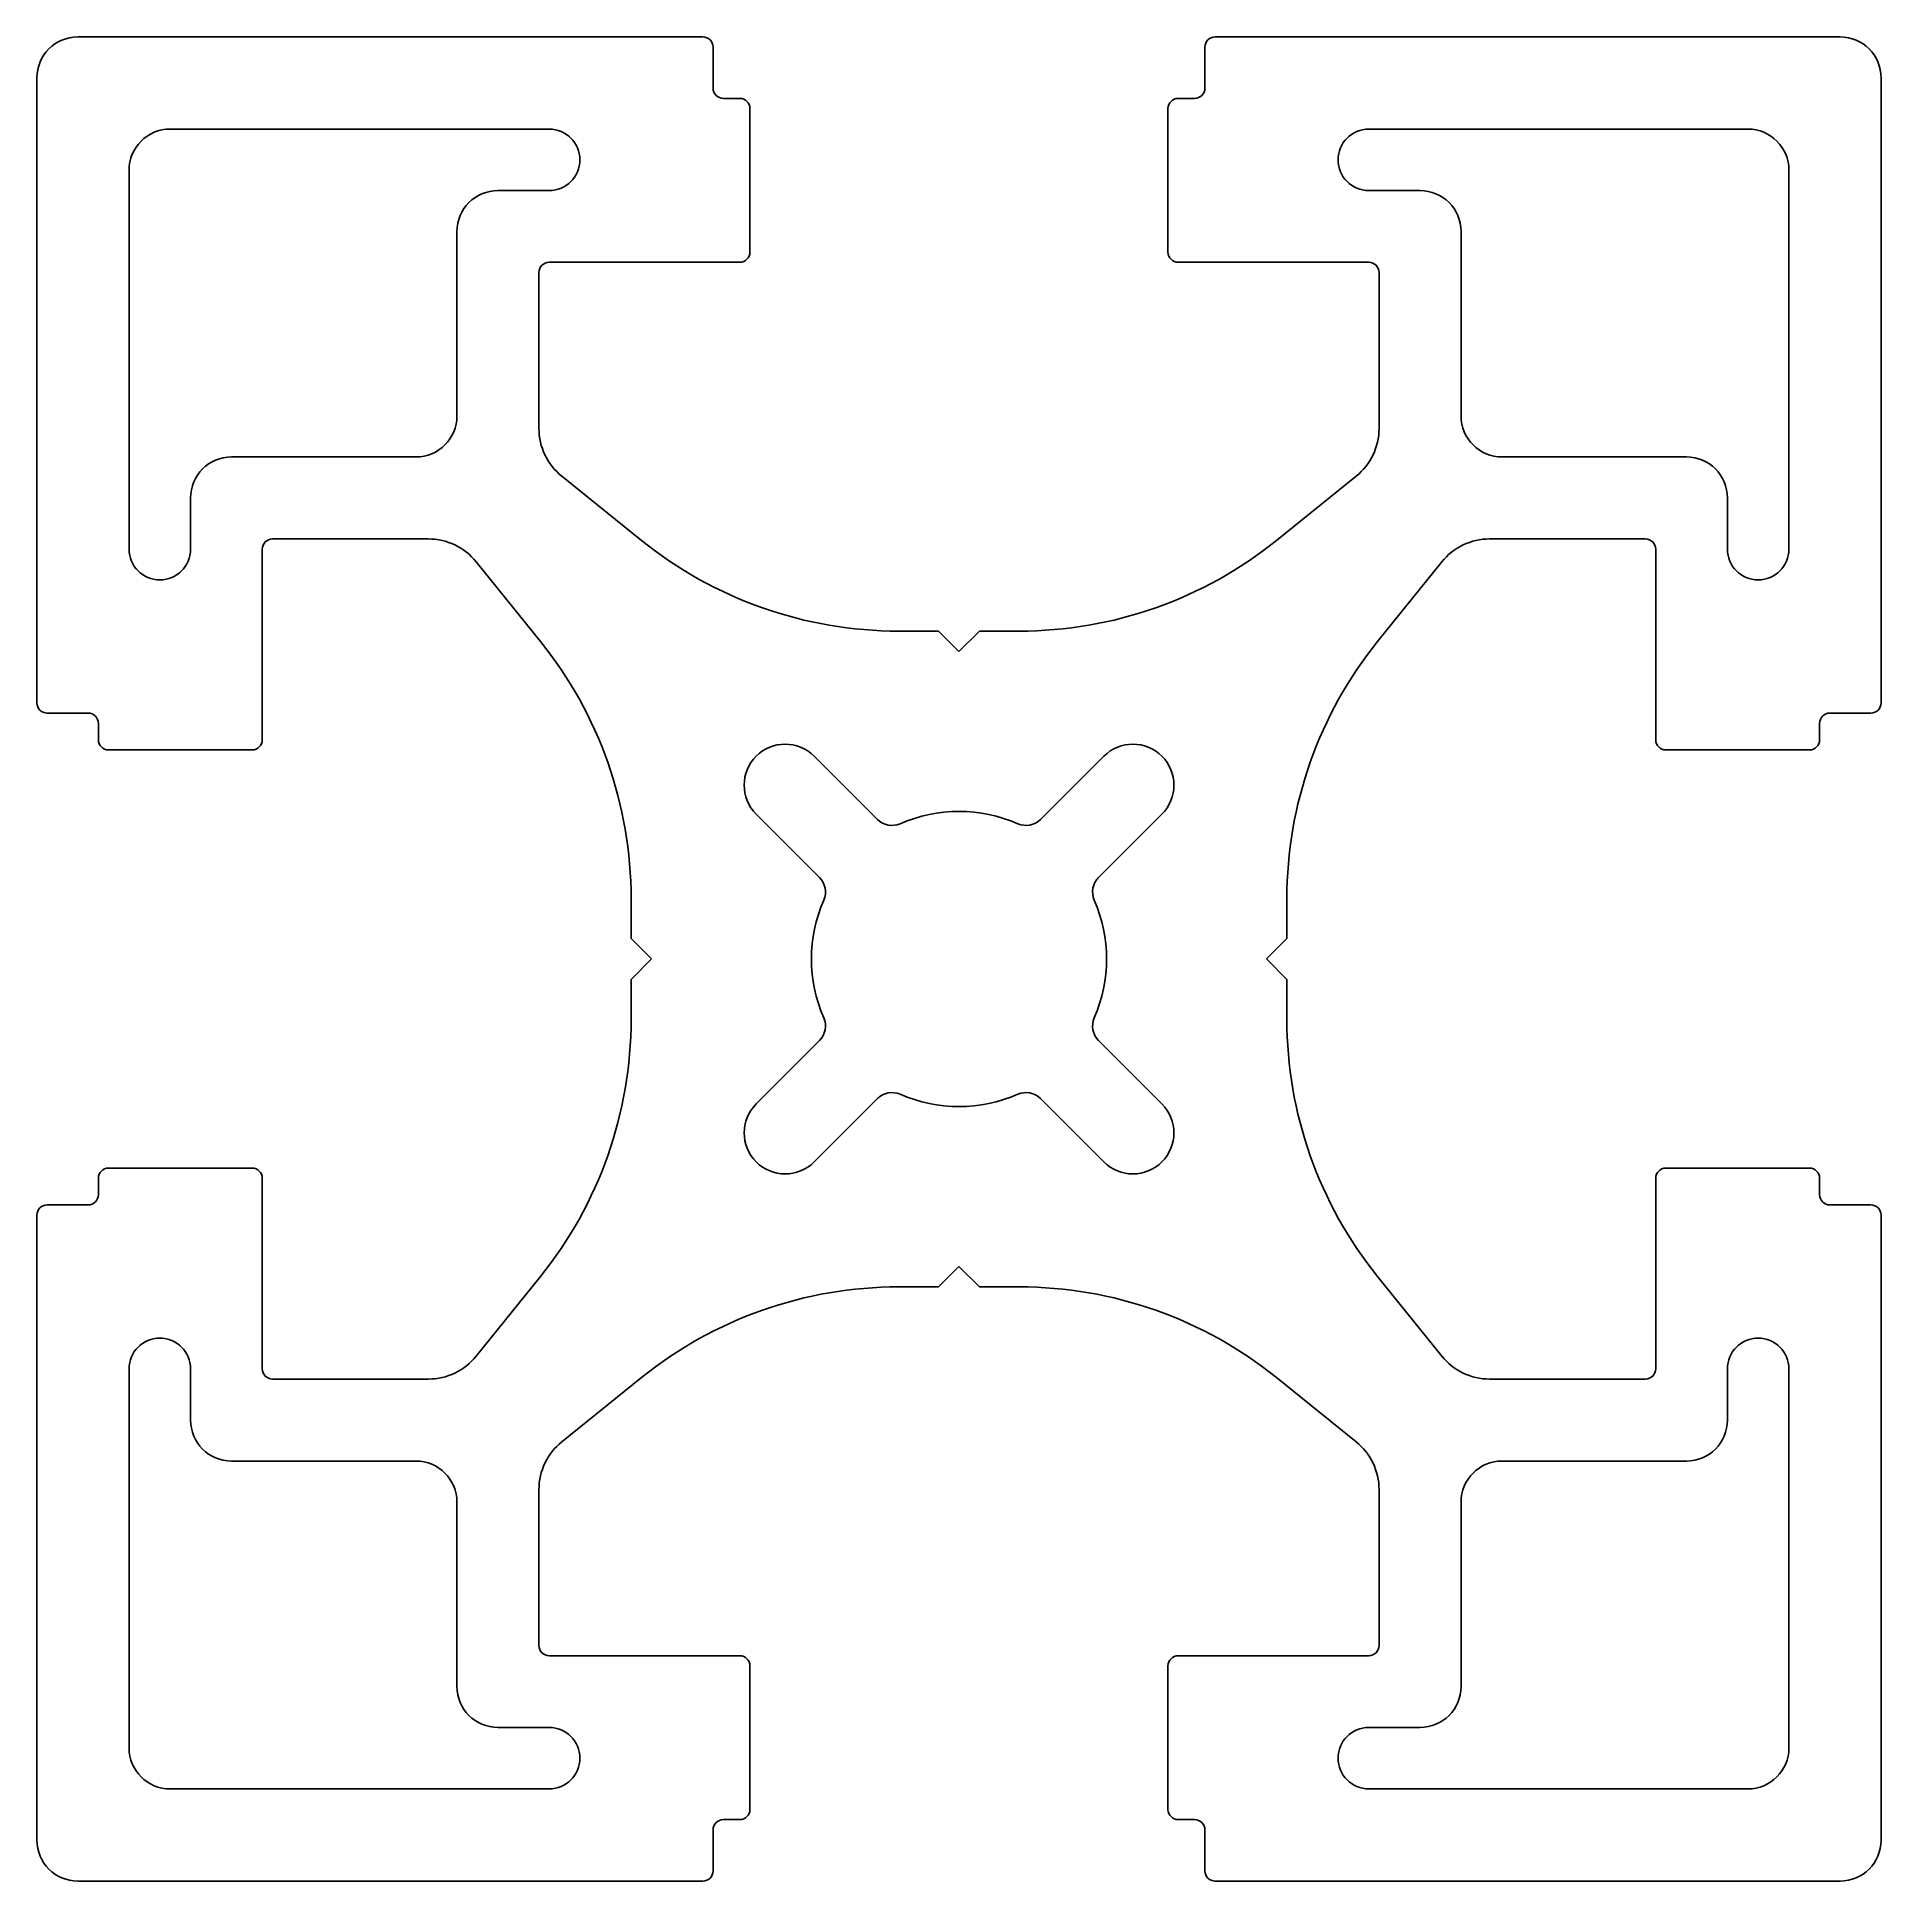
# Model space of a CAD drawing. Extents: x 3030.1 to 3075.1, y 1517.8 to 1562.8.
import ezdxf

# ---------------------------------------------------------------- set-up
doc = ezdxf.new("R2010")
doc.units = 0
doc.layers.get('0').update_dxf_attribs({"linetype": 'CONTINUOUS'})

msp = doc.modelspace()

# ---------------------------------------------------------------- linework, layer by layer
for p, q in [((3046.361, 1562.772), (3031.111, 1562.772)), ((3046.611, 1562.522), (3046.611, 1561.522)), ((3058.611, 1562.522), (3058.611, 1561.522)), ((3074.111, 1562.772), (3058.861, 1562.772)), ((3030.111, 1561.772), (3030.111, 1546.522)), ((3075.111, 1546.522), (3075.111, 1561.772)), ((3046.861, 1561.272), (3047.261, 1561.272)), ((3057.961, 1561.272), (3058.361, 1561.272)), ((3047.511, 1561.022), (3047.511, 1557.522)), ((3057.711, 1557.522), (3057.711, 1561.022)), ((3033.361, 1560.522), (3042.611, 1560.522)), ((3062.611, 1560.522), (3071.861, 1560.522)), ((3032.361, 1550.272), (3032.361, 1559.522)), ((3072.861, 1559.522), (3072.861, 1550.272)), ((3042.611, 1559.022), (3041.361, 1559.022)), ((3063.861, 1559.022), (3062.611, 1559.022)), ((3040.361, 1558.022), (3040.361, 1553.522)), ((3064.861, 1553.522), (3064.861, 1558.022)), ((3042.361, 1557.022), (3042.361, 1553.219)), ((3047.261, 1557.272), (3042.611, 1557.272)), ((3062.611, 1557.272), (3057.961, 1557.272)), ((3062.861, 1553.219), (3062.861, 1557.022)), ((3039.361, 1552.522), (3034.861, 1552.522)), ((3070.361, 1552.522), (3065.861, 1552.522)), ((3042.92, 1552.051), (3044.865, 1550.485)), ((3060.358, 1550.485), (3062.302, 1552.051)), ((3033.861, 1551.522), (3033.861, 1550.272)), ((3071.361, 1550.272), (3071.361, 1551.522)), ((3035.611, 1550.272), (3035.611, 1545.622)), ((3039.664, 1550.522), (3035.861, 1550.522)), ((3069.361, 1550.522), (3065.559, 1550.522)), ((3069.611, 1545.622), (3069.611, 1550.272)), ((3042.398, 1548.019), (3040.832, 1549.963)), ((3064.391, 1549.963), (3062.824, 1548.019)), ((3051.139, 1548.272), (3052.111, 1548.272)), ((3052.111, 1548.272), (3052.611, 1547.772)), ((3052.611, 1547.772), (3053.111, 1548.272)), ((3053.111, 1548.272), (3054.084, 1548.272)), ((3030.361, 1546.272), (3031.361, 1546.272)), ((3074.861, 1546.272), (3073.861, 1546.272)), ((3031.611, 1545.622), (3031.611, 1546.022)), ((3073.611, 1546.022), (3073.611, 1545.622)), ((3035.361, 1545.372), (3031.861, 1545.372)), ((3073.361, 1545.372), (3069.861, 1545.372)), ((3049.076, 1545.222), (3050.62, 1543.677)), ((3054.602, 1543.677), (3056.147, 1545.222)), ((3049.206, 1542.263), (3047.662, 1543.807)), ((3057.561, 1543.807), (3056.017, 1542.263)), ((3044.611, 1540.772), (3044.611, 1541.745)), ((3060.611, 1541.745), (3060.611, 1540.772)), ((3045.111, 1540.272), (3044.611, 1540.772)), ((3060.611, 1540.772), (3060.111, 1540.272)), ((3044.611, 1539.772), (3045.111, 1540.272)), ((3060.111, 1540.272), (3060.611, 1539.772)), ((3044.611, 1538.799), (3044.611, 1539.772)), ((3060.611, 1539.772), (3060.611, 1538.799)), ((3047.662, 1536.736), (3049.206, 1538.281)), ((3056.017, 1538.281), (3057.561, 1536.736)), ((3050.62, 1536.867), (3049.076, 1535.322)), ((3056.147, 1535.322), (3054.602, 1536.867)), ((3031.861, 1535.172), (3035.361, 1535.172)), ((3069.861, 1535.172), (3073.361, 1535.172)), ((3031.611, 1534.522), (3031.611, 1534.922)), ((3035.611, 1534.922), (3035.611, 1530.272)), ((3069.611, 1530.272), (3069.611, 1534.922)), ((3073.611, 1534.922), (3073.611, 1534.522)), ((3030.361, 1534.272), (3031.361, 1534.272)), ((3074.861, 1534.272), (3073.861, 1534.272)), ((3030.111, 1534.022), (3030.111, 1518.772)), ((3075.111, 1518.772), (3075.111, 1534.022)), ((3052.611, 1532.772), (3052.111, 1532.272)), ((3053.111, 1532.272), (3052.611, 1532.772)), ((3040.832, 1530.581), (3042.398, 1532.525)), ((3052.111, 1532.272), (3051.139, 1532.272)), ((3054.084, 1532.272), (3053.111, 1532.272)), ((3062.824, 1532.525), (3064.391, 1530.581)), ((3032.361, 1521.022), (3032.361, 1530.272)), ((3033.861, 1530.272), (3033.861, 1529.022)), ((3035.861, 1530.022), (3039.664, 1530.022)), ((3044.865, 1530.059), (3042.92, 1528.492)), ((3062.302, 1528.492), (3060.358, 1530.059)), ((3065.559, 1530.022), (3069.361, 1530.022)), ((3071.361, 1529.022), (3071.361, 1530.272)), ((3072.861, 1530.272), (3072.861, 1521.022)), ((3034.861, 1528.022), (3039.361, 1528.022)), ((3065.861, 1528.022), (3070.361, 1528.022)), ((3042.361, 1527.324), (3042.361, 1523.522)), ((3062.861, 1523.522), (3062.861, 1527.324)), ((3040.361, 1527.022), (3040.361, 1522.522)), ((3064.861, 1522.522), (3064.861, 1527.022)), ((3042.611, 1523.272), (3047.261, 1523.272)), ((3057.961, 1523.272), (3062.611, 1523.272)), ((3047.511, 1523.022), (3047.511, 1519.522)), ((3057.711, 1519.522), (3057.711, 1523.022)), ((3041.361, 1521.522), (3042.611, 1521.522)), ((3062.611, 1521.522), (3063.861, 1521.522)), ((3042.611, 1520.022), (3033.361, 1520.022)), ((3071.861, 1520.022), (3062.611, 1520.022)), ((3047.261, 1519.272), (3046.861, 1519.272)), ((3058.361, 1519.272), (3057.961, 1519.272)), ((3046.611, 1518.022), (3046.611, 1519.022)), ((3058.611, 1518.022), (3058.611, 1519.022)), ((3031.111, 1517.772), (3046.361, 1517.772)), ((3058.861, 1517.772), (3074.111, 1517.772))]:
    msp.add_line(p, q)
for centre, radius, start, end in [((3031.111, 1561.772), 1, 90, 180), ((3046.361, 1562.522), 0.25, 0, 90), ((3058.861, 1562.522), 0.25, 90, 180), ((3074.111, 1561.772), 1, 0, 90), ((3046.861, 1561.522), 0.25, 180, 270), ((3058.361, 1561.522), 0.25, 270, 360), ((3047.261, 1561.022), 0.25, 0, 90), ((3057.961, 1561.022), 0.25, 90, 180), ((3033.361, 1559.522), 1, 90, 180), ((3042.611, 1559.772), 0.75, 270, 90), ((3062.611, 1559.772), 0.75, 90, 270), ((3071.861, 1559.522), 1, 0, 90), ((3041.361, 1558.022), 1, 90, 180), ((3063.861, 1558.022), 1, 0, 90), ((3047.261, 1557.522), 0.25, 270, 360), ((3057.961, 1557.522), 0.25, 180, 270), ((3042.611, 1557.022), 0.25, 90, 180), ((3062.611, 1557.022), 0.25, 0, 90), ((3039.361, 1553.522), 1, 270, 0), ((3065.861, 1553.522), 1, 180, 270), ((3043.861, 1553.219), 1.5, 180, 231.1418), ((3061.361, 1553.219), 1.5, 308.8582, 0), ((3034.861, 1551.522), 1, 90, 180), ((3070.361, 1551.522), 1, 0, 90), ((3033.111, 1550.272), 0.75, 180, 0), ((3035.861, 1550.272), 0.25, 90, 180), ((3039.664, 1549.022), 1.5, 38.8582, 90), ((3051.139, 1558.272), 10, 231.1418, 270), ((3054.084, 1558.272), 10, 270, 308.8582), ((3065.559, 1549.022), 1.5, 90, 141.1418), ((3069.361, 1550.272), 0.25, 0, 90), ((3072.111, 1550.272), 0.75, 180, 0), ((3034.611, 1541.745), 10, 0, 38.8582), ((3070.611, 1541.745), 10, 141.1418, 180), ((3030.361, 1546.522), 0.25, 180, 270), ((3031.361, 1546.022), 0.25, 0, 90), ((3073.861, 1546.022), 0.25, 90, 180), ((3074.861, 1546.522), 0.25, 270, 0), ((3031.861, 1545.622), 0.25, 180, 270), ((3035.361, 1545.622), 0.25, 270, 0), ((3048.369, 1544.514), 1, 45, 225), ((3056.854, 1544.514), 1, 315, 135), ((3069.861, 1545.622), 0.25, 180, 270), ((3073.361, 1545.622), 0.25, 270, 0), ((3050.974, 1544.031), 0.5, 225, 293.5399), ((3052.611, 1540.272), 3.6, 66.4601, 113.5399), ((3054.249, 1544.031), 0.5, 246.4601, 315), ((3048.853, 1541.909), 0.5, 336.4601, 45), ((3056.37, 1541.909), 0.5, 135, 203.5399), ((3052.611, 1540.272), 3.6, 156.4601, 203.5399), ((3052.611, 1540.272), 3.6, 336.4601, 23.5399), ((3034.611, 1538.799), 10, 321.1418, 360), ((3048.853, 1538.634), 0.5, 315, 23.5399), ((3056.37, 1538.634), 0.5, 156.4601, 225), ((3070.611, 1538.799), 10, 180, 218.8582), ((3050.974, 1536.513), 0.5, 66.4601, 135), ((3052.611, 1540.272), 3.6, 246.4601, 293.5399), ((3054.249, 1536.513), 0.5, 45, 113.5399), ((3048.369, 1536.029), 1, 135, 315), ((3056.854, 1536.029), 1, 225, 45), ((3031.861, 1534.922), 0.25, 90, 180), ((3035.361, 1534.922), 0.25, 0, 90), ((3069.861, 1534.922), 0.25, 90, 180), ((3073.361, 1534.922), 0.25, 0, 90), ((3031.361, 1534.522), 0.25, 270, 0), ((3073.861, 1534.522), 0.25, 180, 270), ((3030.361, 1534.022), 0.25, 90, 180), ((3074.861, 1534.022), 0.25, 0, 90), ((3051.139, 1522.272), 10, 90, 128.8582), ((3054.084, 1522.272), 10, 51.1418, 90), ((3033.111, 1530.272), 0.75, 0, 180), ((3072.111, 1530.272), 0.75, 0, 180), ((3039.664, 1531.522), 1.5, 270, 321.1418), ((3065.559, 1531.522), 1.5, 218.8582, 270), ((3035.861, 1530.272), 0.25, 180, 270), ((3069.361, 1530.272), 0.25, 270, 0), ((3034.861, 1529.022), 1, 180, 270), ((3070.361, 1529.022), 1, 270, 0), ((3043.861, 1527.324), 1.5, 128.8582, 180), ((3061.361, 1527.324), 1.5, 0, 51.1418), ((3039.361, 1527.022), 1, 0, 90), ((3065.861, 1527.022), 1, 90, 180), ((3042.611, 1523.522), 0.25, 180, 270), ((3047.261, 1523.022), 0.25, 0, 90), ((3057.961, 1523.022), 0.25, 90, 180), ((3062.611, 1523.522), 0.25, 270, 0), ((3041.361, 1522.522), 1, 180, 270), ((3063.861, 1522.522), 1, 270, 0), ((3042.611, 1520.772), 0.75, 270, 90), ((3062.611, 1520.772), 0.75, 90, 270), ((3033.361, 1521.022), 1, 180, 270), ((3071.861, 1521.022), 1, 270, 0), ((3046.861, 1519.022), 0.25, 90, 180), ((3047.261, 1519.522), 0.25, 270, 360), ((3057.961, 1519.522), 0.25, 180, 270), ((3058.361, 1519.022), 0.25, 0, 90), ((3031.111, 1518.772), 1, 180, 270), ((3074.111, 1518.772), 1, 270, 0), ((3046.361, 1518.022), 0.25, 270, 0), ((3058.861, 1518.022), 0.25, 180, 270)]:
    msp.add_arc(centre, radius, start, end)

doc.saveas('drawing.dxf')
